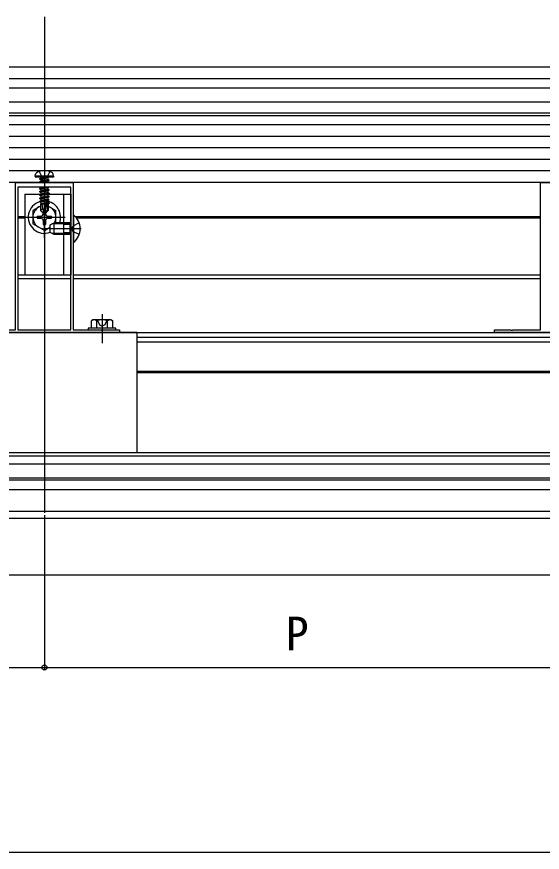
# Model space of a CAD drawing. Units: millimetres, scale not verified. Extents: x -875 to 875, y -1304 to 1296.
# Drawn here: x -422.5 to -194.8, y 22.8 to 384.6 of the extents above; entities that cross this region are included whole.
import ezdxf
from ezdxf.enums import TextEntityAlignment as Align

# ---------------------------------------------------------------- set-up
doc = ezdxf.new("R2010")
doc.units = ezdxf.units.MM
doc.header["$LTSCALE"] = 8
for name, color, linetype in [('0-3_YKK_11', 7, 'Continuous'), ('0-5_YKK_12', 2, 'Continuous'), ('0-6_YKK_13', 4, 'Continuous'), ('0-7_YKK_D', 6, 'Continuous')]:
    doc.layers.add(name, color=color, linetype=linetype)
doc.styles.add('ＭＳ ゴシック', font='')
doc.styles.get('ＭＳ ゴシック').set_extended_font_data('MS Gothic')

msp = doc.modelspace()

# ---------------------------------------------------------------- linework, layer by layer
at = {"layer": '0-3_YKK_11'}
for points in [[(-378, 247.8), (-443, 247.8), (-443, 249), (-435.958, 249), (-435.775, 248.88), (-435.225, 248.88), (-435.042, 249), (-423, 249), (-423, 312.8), (-410.958, 312.8), (-410.775, 312.68), (-410.225, 312.68), (-410.042, 312.8), (-398, 312.8), (-398, 249), (-385.958, 249), (-385.775, 248.88), (-385.225, 248.88), (-385.042, 249), (-378, 249)], [(-150.5, 247.8), (-215.5, 247.8), (-215.5, 249), (-208.458, 249), (-208.275, 248.88), (-207.725, 248.88), (-207.542, 249), (-195.5, 249), (-195.5, 312.8), (-183.458, 312.8), (-183.275, 312.68), (-182.725, 312.68), (-182.542, 312.8), (-170.5, 312.8), (-170.5, 249), (-158.458, 249), (-158.275, 248.88), (-157.725, 248.88), (-157.542, 249), (-150.5, 249)], [(-422, 310.8), (-422, 249), (-399, 249), (-399, 310.8)]]:
    msp.add_lwpolyline(points, close=True, dxfattribs=at)
at = {"layer": '0-5_YKK_12'}
for p, q in [((-410.5, 384.6), (-410.5, 169.8)), ((792.221, 362.8), (-860.922, 362.8)), ((-602, 357.8), (691, 357.8)), ((-552.134, 353.8), (641.134, 353.8)), ((-595.499, 341.8), (684.499, 341.8)), ((-422, 298.1), (-419, 298.1)), ((-422, 297.5), (-419, 297.5)), ((-397.116, 298.1), (-195.5, 298.1)), ((-396.602, 297.5), (-195.5, 297.5)), ((-394.5, 292.799), (-408.5, 292.799)), ((-422, 272.8), (-399, 272.8)), ((-398, 272.8), (-195.5, 272.8)), ((-422, 271.3), (-399, 271.3)), ((-398, 271.3), (-195.5, 271.3)), ((-385.5, 255.8), (-385.5, 243.3)), ((-556.508, 247.8), (645.798, 247.8)), ((-370.5, 245.8), (4.5, 245.8)), ((-370.5, 243.8), (4.5, 243.8)), ((-370.5, 231.1), (-189.994, 231.1)), ((-370.5, 230.5), (-189.994, 230.5)), ((689.5, 195.8), (-600.5, 195.8)), ((689.5, 194.3), (-600.5, 194.3)), ((689.5, 190.8), (-600.5, 190.8)), ((-600.5, 185), (689.5, 185)), ((-600.5, 184), (689.5, 184)), ((689.5, 179.8), (-600.5, 179.8)), ((689.5, 170.3), (-600.5, 170.3)), ((689.5, 167.3), (-600.5, 167.3)), ((689.5, 142.8), (-600.5, 142.8))]:
    msp.add_line(p, q, dxfattribs=at)
msp.add_lwpolyline([(-566.5, 347.8), (-552, 347.8), (641, 347.8)], dxfattribs=at)
at = {"layer": '0-6_YKK_13'}
for p, q in [((672, 342.8), (-583, 342.8)), ((672, 337.8), (-583, 337.8)), ((672, 332.8), (-583, 332.8)), ((672, 327.8), (-583, 327.8)), ((672, 322.8), (-583, 322.8)), ((-410.5, 319), (-410.5, 298.1)), ((672, 317.8), (-583, 317.8)), ((-414.5, 315.6), (-414.359, 316.402)), ((-406.5, 315.6), (-414.5, 315.6)), ((-414.5, 315.6), (-414.412, 315.1)), ((-406.588, 315.1), (-414.412, 315.1)), ((-412.6, 314.45), (-409, 315.05)), ((-409, 314.95), (-412.6, 314.35)), ((-412.6, 314.45), (-412.05, 314.768)), ((-409, 315.05), (-412.05, 314.768)), ((-412.05, 314.032), (-409, 314.95)), ((-412.05, 314.9), (-412.05, 314.768)), ((-409, 315.05), (-409, 314.95)), ((-408.95, 314.9), (-408.95, 314.068)), ((-406.5, 315.6), (-406.641, 316.402)), ((-406.5, 315.6), (-406.588, 315.1)), ((672, 312.8), (-583, 312.8)), ((-412.6, 314.45), (-412.6, 314.35)), ((-412.6, 314.45), (-412.6, 314.35)), ((-412.6, 314.35), (-412.05, 314.032)), ((-412.6, 313.05), (-408.4, 313.75)), ((-408.4, 313.65), (-412.6, 312.95)), ((-412.6, 313.05), (-412.05, 313.368)), ((-412.6, 313.05), (-412.6, 312.95)), ((-412.6, 312.95), (-412.34, 312.8)), ((-408.95, 314.068), (-412.05, 313.368)), ((-412.05, 314.032), (-412.05, 313.368)), ((-408.95, 313.332), (-411.308, 312.8)), ((-408.4, 313.75), (-408.95, 314.068)), ((-408.4, 313.65), (-408.95, 313.332)), ((-408.95, 313.332), (-408.95, 312.8)), ((-408.4, 313.75), (-408.4, 313.65)), ((-419, 307.799), (-399, 307.799)), ((-408.7, 310.8), (-412.6, 310.15)), ((-412.6, 310.25), (-409.3, 310.8)), ((-412.6, 310.25), (-412.05, 310.568)), ((-412.6, 310.25), (-412.6, 310.15)), ((-412.6, 310.15), (-412.05, 309.832)), ((-412.6, 308.85), (-408.4, 309.55)), ((-408.4, 309.45), (-412.6, 308.75)), ((-412.6, 308.85), (-412.05, 309.168)), ((-412.6, 308.85), (-412.6, 308.75)), ((-412.6, 308.75), (-412.05, 308.432)), ((-412.6, 307.45), (-408.4, 308.15)), ((-408.4, 308.05), (-412.6, 307.35)), ((-412.6, 307.45), (-412.05, 307.768)), ((-411.021, 310.8), (-412.05, 310.568)), ((-412.05, 310.8), (-412.05, 310.568)), ((-408.95, 309.868), (-412.05, 309.168)), ((-412.05, 309.832), (-412.05, 309.168)), ((-408.95, 308.468), (-412.05, 307.768)), ((-412.05, 308.432), (-412.05, 307.768)), ((-408.95, 310.532), (-408.95, 309.868)), ((-408.4, 309.55), (-408.95, 309.868)), ((-408.95, 309.132), (-408.95, 308.468)), ((-408.4, 308.15), (-408.95, 308.468)), ((-408.95, 307.732), (-408.95, 307.068)), ((-408.4, 309.55), (-408.4, 309.45)), ((-408.4, 308.15), (-408.4, 308.05)), ((-402.2, 307.799), (-402.2, 272.799)), ((-399, 307.799), (-399, 272.799)), ((-412.6, 307.45), (-412.6, 307.35)), ((-412.6, 307.35), (-412.05, 307.032)), ((-412.6, 306.05), (-408.4, 306.75)), ((-408.4, 306.65), (-412.6, 305.95)), ((-412.6, 306.05), (-412.05, 306.368)), ((-412.6, 306.05), (-412.6, 305.95)), ((-412.6, 305.95), (-412.05, 305.632)), ((-412.6, 304.65), (-409.574, 305.154)), ((-409.602, 305.05), (-412.6, 304.55)), ((-412.6, 304.65), (-412.05, 304.968)), ((-412.6, 304.65), (-412.6, 304.55)), ((-412.6, 304.55), (-412.05, 304.232)), ((-408.95, 307.068), (-412.05, 306.368)), ((-412.05, 307.032), (-412.05, 306.368)), ((-408.95, 305.668), (-412.05, 304.968)), ((-412.05, 305.632), (-412.05, 304.968)), ((-409.66, 304.772), (-412.05, 304.232)), ((-412.05, 304.232), (-412.05, 303.568)), ((-409.805, 304.075), (-412.05, 303.568)), ((-410.5, 288.799), (-410.5, 306.799)), ((-409.59, 305.107), (-410.5, 300.722)), ((-409.168, 305.223), (-410.35, 299.524)), ((-409.168, 305.222), (-408.4, 305.35)), ((-408.4, 305.25), (-409.113, 305.131)), ((-408.95, 304.268), (-409.103, 304.233)), ((-409.1, 305.052), (-409.1, 300.774)), ((-408.5, 304.008), (-409.1, 303.909)), ((-408.4, 306.75), (-408.95, 307.068)), ((-408.95, 306.332), (-408.95, 305.668)), ((-408.4, 305.35), (-408.95, 305.668)), ((-408.95, 304.932), (-408.95, 304.268)), ((-408.5, 304.008), (-408.95, 304.268)), ((-408.5, 304.008), (-408.5, 303.792)), ((-408.4, 306.75), (-408.4, 306.65)), ((-408.4, 305.35), (-408.4, 305.25)), ((-412.2, 302.567), (-415.5, 300.662)), ((-415.5, 300.662), (-415.5, 294.935)), ((-412.2, 303.5), (-412.05, 303.568)), ((-412.2, 303.5), (-412.2, 300.65)), ((-409.924, 303.5), (-412.2, 303.5)), ((-411.243, 301.453), (-412.2, 300.65)), ((-410.65, 299.1), (-412.2, 300.65)), ((-409.865, 303.783), (-411.583, 303.5)), ((-411, 300.949), (-411, 299.299)), ((-410, 300.949), (-411, 300.949)), ((-410.5, 300.722), (-410.65, 299.1)), ((-410.5, 300.722), (-410.5, 299.1)), ((-409.1, 300.774), (-410.35, 299.524)), ((-410.35, 299.1), (-408.8, 300.65)), ((-409.92, 303.516), (-410.004, 303.5)), ((-410, 300.949), (-410, 299.299)), ((-408.5, 303.792), (-409.1, 303.676)), ((-408.8, 303.5), (-409.1, 303.5)), ((-408.8, 300.65), (-409.1, 300.774)), ((-408.5, 303.792), (-408.8, 303.619)), ((-408.8, 303.619), (-408.8, 300.65)), ((-408.8, 302.567), (-405.5, 300.662)), ((-405.5, 295.299), (-405.5, 300.662)), ((-419.5, 297.799), (-401.5, 297.799)), ((-413.65, 298.299), (-412, 298.299)), ((-413.65, 298.299), (-413.65, 297.299)), ((-413.65, 297.299), (-412, 297.299)), ((-410.65, 299.1), (-410.35, 299.1)), ((-410.35, 299.524), (-410.35, 299.1)), ((-409, 298.299), (-407.35, 298.299)), ((-409, 297.299), (-407.35, 297.299)), ((-407.35, 297.299), (-407.35, 298.299)), ((-398, 298.699), (-398, 286.899)), ((-397.752, 298.699), (-398, 298.699)), ((-397.752, 286.899), (-397.752, 298.699)), ((-410.5, 292.049), (-415.5, 294.935)), ((-411, 296.299), (-411, 294.649)), ((-411, 294.649), (-410, 294.649)), ((-410.5, 292.049), (-408, 293.492)), ((-410, 296.299), (-410, 294.649)), ((-408, 294.499), (-406.3, 295.299)), ((-408, 291.099), (-408, 294.499)), ((-399.4, 294.866), (-407.22, 294.866)), ((-399.4, 295.299), (-406.3, 295.299)), ((-406.3, 290.299), (-406.3, 295.299)), ((-399, 295.299), (-402.2, 295.299)), ((-399, 294.649), (-402.2, 294.649)), ((-399.4, 290.299), (-399.4, 295.299)), ((-399.4, 295.299), (-399, 295.153)), ((-399.4, 294.866), (-399, 294.949)), ((-398.744, 292.799), (-398.135, 293.944)), ((-395.417, 295.299), (-398.135, 293.944)), ((-406.3, 290.299), (-408, 291.099)), ((-399.4, 290.732), (-407.22, 290.732)), ((-399.4, 290.299), (-406.3, 290.299)), ((-399, 290.949), (-402.2, 290.949)), ((-399, 290.299), (-402.2, 290.299)), ((-399.4, 290.732), (-399, 290.648)), ((-399.4, 290.299), (-399, 290.444)), ((-398.744, 292.799), (-398.135, 291.654)), ((-395.417, 290.299), (-398.135, 291.654)), ((-397.752, 286.899), (-398, 286.899)), ((-389.5, 253.3), (-390.119, 252.943)), ((-381.5, 253.3), (-389.5, 253.3)), ((-381.5, 253.3), (-380.881, 252.943)), ((-390.119, 249.8), (-390.119, 252.943)), ((-380.881, 249.8), (-390.119, 249.8)), ((-383, 249.8), (-388, 249.8)), ((-387.809, 249.8), (-387.809, 252.943)), ((-383.191, 249.8), (-383.191, 252.943)), ((-380.881, 249.8), (-380.881, 252.943)), ((-370.5, 247.8), (-370.5, 195.8)), ((-370.5, 195.8), (-450.5, 195.8))]:
    msp.add_line(p, q, dxfattribs=at)
for points in [[(-412.8, 317.579), (-411.645, 315.263), (-410.5, 314.654)], [(-408.2, 317.579), (-409.355, 315.263), (-410.5, 314.654)], [(-419, 307.799), (-419, 272.799), (-399, 272.799)], [(-408.487, 310.8), (-408.95, 310.532), (-412.05, 309.832)], [(-408.4, 309.45), (-408.95, 309.132), (-412.05, 308.432)], [(-408.4, 308.05), (-408.95, 307.732), (-412.05, 307.032)], [(-408.4, 306.65), (-408.95, 306.332), (-412.05, 305.632)], [(-408.4, 305.25), (-408.95, 304.932), (-409.1, 304.899)], [(-410.5, 300.722), (-411.243, 301.453), (-411.4, 303.5)], [(-387.7, 253.3), (-386.65, 251.147), (-385.5, 250.536)], [(-383.3, 253.3), (-384.35, 251.147), (-385.5, 250.536)], [(-370.5, 247.8), (-450.5, 247.8), (-450.5, 195.8)]]:
    msp.add_lwpolyline(points, dxfattribs=at)
msp.add_lwpolyline([(-391.5, 249), (-379.5, 249), (-379.5, 249.8), (-391.5, 249.8)], close=True, dxfattribs=at)
for centre, radius, start, end in [((-413.472, 316.246), 0.9, 122.05588, 170), ((-410.5, 311.5), 6.5, 57.94412, 122.05588), ((-412.25, 314.9), 0.2, 0, 90), ((-408.75, 314.9), 0.2, 90, 180), ((-407.528, 316.246), 0.9, 10, 57.94412), ((-410.5, 297.799), 7, 106.74255, 290.92483), ((-409.348, 305.052), 0.248, 0, 167.19096), ((-410.5, 297.799), 7, 339.07517, 77.20705), ((-410.5, 297.799), 5, 109.87687, 300), ((-410.5, 297.799), 5, 330, 70.12313), ((-412, 299.299), 1, 270, 0), ((-412, 296.299), 1, 0, 90), ((-409, 299.299), 1, 180, 270), ((-409, 296.299), 1, 90, 180), ((-402.7, 292.799), 7.7, 309.98312, 50.01688), ((-388.964, 251.255), 2.045, 55.61575, 124.38425), ((-385.5, 245.657), 7.643, 72.41205, 107.58795), ((-382.036, 251.255), 2.045, 55.61575, 124.38425)]:
    msp.add_arc(centre, radius, start, end, dxfattribs=at)
at = {"layer": '0-7_YKK_D'}
for p, q in [((-410.5, 168.8), (-410.5, 101.8)), ((-410.5, 168.8), (-410.5, 101.8)), ((-638, 102.8), (-410.5, 102.8)), ((-410.5, 102.8), (-183, 102.8)), ((-638, 22.8), (727, 22.8))]:
    msp.add_line(p, q, dxfattribs=at)
msp.add_circle((-410.5, 102.8), 1.075, dxfattribs=at)
msp.add_circle((-410.5, 102.8), 1.075, dxfattribs=at)

# ---------------------------------------------------------------- texts
at = {"layer": '0-7_YKK_D', "style": 'ＭＳ ゴシック'}
msp.add_text('P', height=14.66, dxfattribs=at).set_placement((-305.955, 105.8), align=Align.BOTTOM_LEFT)

doc.saveas('drawing.dxf')
